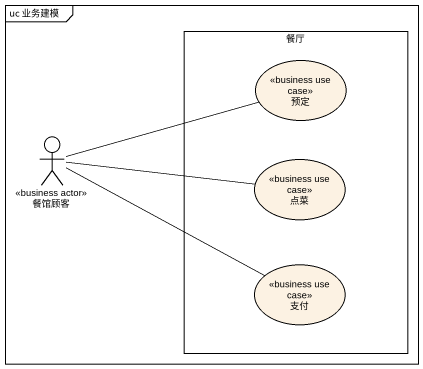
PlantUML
@startuml
mainframe uc 业务建模
rectangle 餐厅 {
  usecase 预定 <<business use case>>
  usecase 点菜 <<business use case>>
  usecase 支付 <<business use case>>
}
actor 餐馆顾客 <<business actor>>
餐馆顾客 -right- 预定
餐馆顾客 -right- 点菜
餐馆顾客 -right- 支付
@enduml
